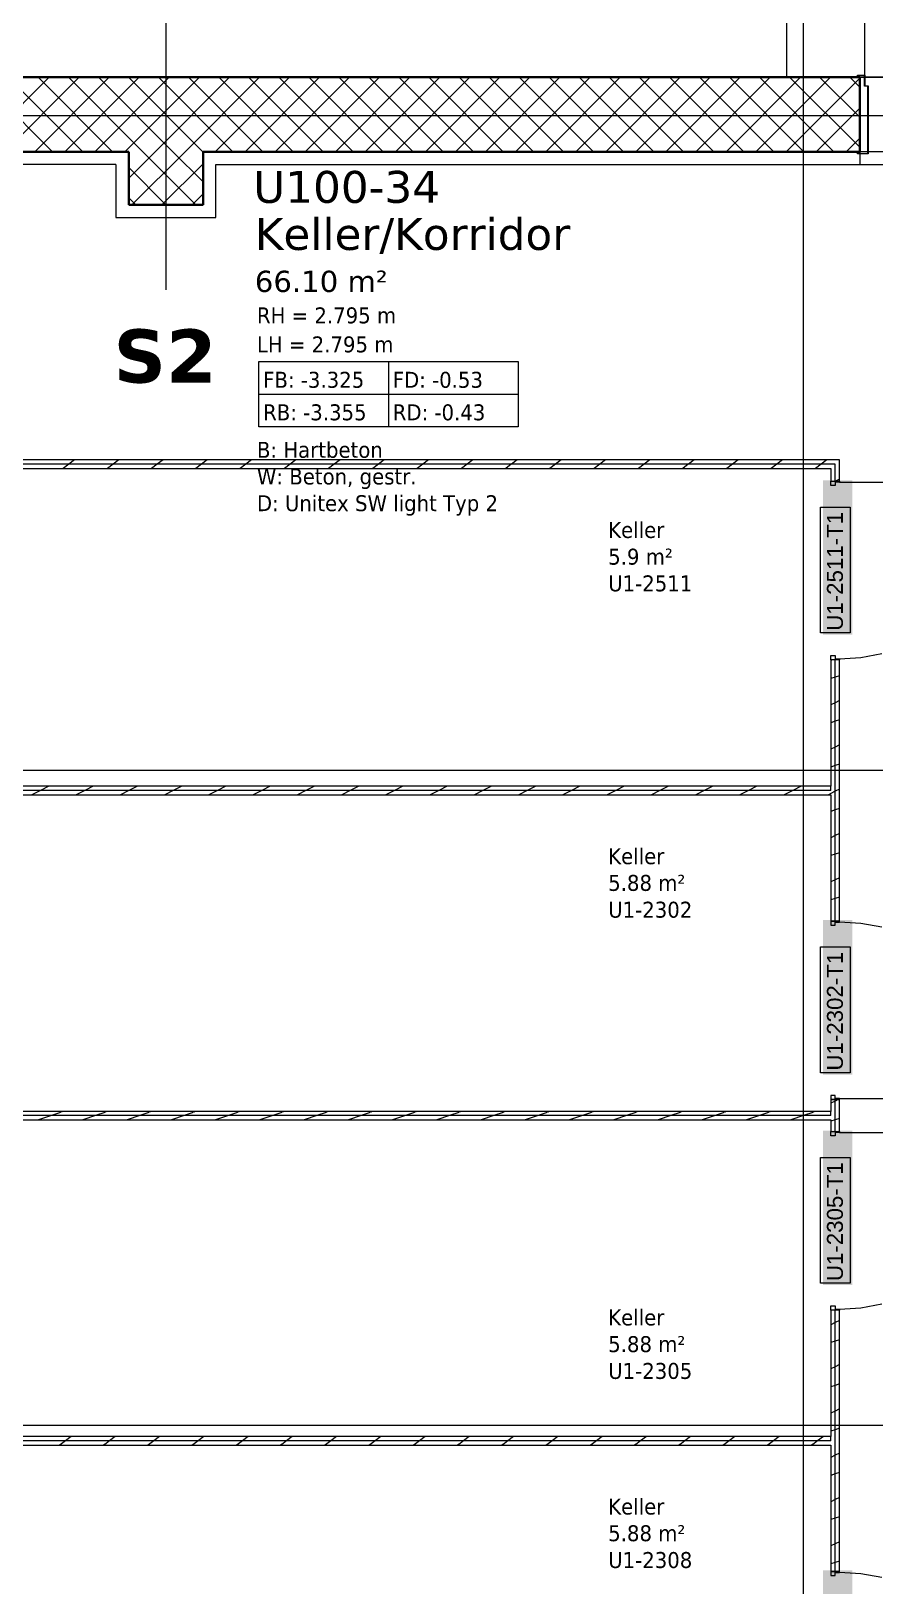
# Model space of a CAD drawing. Extents: x -882 to 613, y -179 to 707.
# Drawn here: x 215.4 to 294.8, y 151.8 to 298 of the extents above; entities that cross this region are included whole.
import ezdxf
from ezdxf.lldxf.tags import DXFTag

# ---------------------------------------------------------------- set-up
doc = ezdxf.new("R2010")
doc.units = 0
doc.layers.get('0').update_dxf_attribs({"lineweight": 13})
for name, color, linetype, lineweight in [('A-AREA-____-IDEN', 7, 'Continuous', 5), ('A-DOOR-____-IDEN', 7, 'Continuous', 5), ('A-DOOR-____-OTLN', 7, 'Continuous', 9), ('A-DOOR-FRAM-MCUT', 7, 'Continuous', 9), ('A-DOOR-OPNG-OTLN', 7, 'Continuous', 9), ('A-FLOR-____-OTLN', 7, 'Continuous', 9), ('A-FLOR-____-OVHD', 7, 'Strichpunkt - Fein', 9), ('A-WALL-____-MCUT', 7, 'Continuous', 35), ('A-WALL-____-PATT', 7, 'Continuous', 35), ('A-WALL-FNSH-MCUT', 7, 'Continuous', 35), ('S-COLS-____-MCUT', 7, 'Continuous', 35), ('S-COLS-____-OTLN', 7, 'Continuous', 9), ('S-GRID-____-OTLN', 7, 'Continuous', 5)]:
    doc.layers.add(name, color=color, linetype=linetype, lineweight=lineweight)
doc.layers.add('S-GRID-____-IDEN', color=7, linetype='Continuous', lineweight=9, true_color=0x5555aa)
doc.styles.get("Standard").update_dxf_attribs({"font": 'arial.ttf'})
tags = doc.linetypes.add('_Rasterlinie_', pattern=[0.375, 0.2, -0.05, 0.075, -0.05]).pattern_tags.tags
tags[10:11] = [DXFTag(74, 4), DXFTag(75, 0), DXFTag(340, '0'), DXFTag(46, 1.0), DXFTag(50, 0.0), DXFTag(44, 0.0), DXFTag(45, 0.0)]
tags[8:9] = [DXFTag(74, 4), DXFTag(75, 0), DXFTag(340, '0'), DXFTag(46, 1.0), DXFTag(50, 0.0), DXFTag(44, 0.0), DXFTag(45, 0.0)]
tags[6:7] = [DXFTag(74, 4), DXFTag(75, 0), DXFTag(340, '0'), DXFTag(46, 1.0), DXFTag(50, 0.0), DXFTag(44, 0.0), DXFTag(45, 0.0)]
tags[4:5] = [DXFTag(74, 4), DXFTag(75, 0), DXFTag(340, '0'), DXFTag(46, 1.0), DXFTag(50, 0.0), DXFTag(44, 0.0), DXFTag(45, 0.0)]
tags = doc.linetypes.add('Grundrissdarstellung Sturz', pattern=[0.25, 0.15, -0.05, 0, -0.05]).pattern_tags.tags
tags[10:11] = [DXFTag(74, 4), DXFTag(75, 0), DXFTag(340, '0'), DXFTag(46, 1.0), DXFTag(50, 0.0), DXFTag(44, 0.0), DXFTag(45, 0.0)]
tags[8:9] = [DXFTag(74, 4), DXFTag(75, 0), DXFTag(340, '0'), DXFTag(46, 1.0), DXFTag(50, 0.0), DXFTag(44, 0.0), DXFTag(45, 0.0)]
tags[6:7] = [DXFTag(74, 4), DXFTag(75, 0), DXFTag(340, '0'), DXFTag(46, 1.0), DXFTag(50, 0.0), DXFTag(44, 0.0), DXFTag(45, 0.0)]
tags[4:5] = [DXFTag(74, 4), DXFTag(75, 0), DXFTag(340, '0'), DXFTag(46, 1.0), DXFTag(50, 0.0), DXFTag(44, 0.0), DXFTag(45, 0.0)]
tags = doc.linetypes.add('Strichpunkt - Fein', pattern=[0.2, 0.1, -0.05, 0, -0.05]).pattern_tags.tags
tags[10:11] = [DXFTag(74, 4), DXFTag(75, 0), DXFTag(340, '0'), DXFTag(46, 1.0), DXFTag(50, 0.0), DXFTag(44, 0.0), DXFTag(45, 0.0)]
tags[8:9] = [DXFTag(74, 4), DXFTag(75, 0), DXFTag(340, '0'), DXFTag(46, 1.0), DXFTag(50, 0.0), DXFTag(44, 0.0), DXFTag(45, 0.0)]
tags[6:7] = [DXFTag(74, 4), DXFTag(75, 0), DXFTag(340, '0'), DXFTag(46, 1.0), DXFTag(50, 0.0), DXFTag(44, 0.0), DXFTag(45, 0.0)]
tags[4:5] = [DXFTag(74, 4), DXFTag(75, 0), DXFTag(340, '0'), DXFTag(46, 1.0), DXFTag(50, 0.0), DXFTag(44, 0.0), DXFTag(45, 0.0)]

# ---------------------------------------------------------------- blocks, each defined once
blk = doc.blocks.new('Referenz-A0UJ2IESXE', base_point=(-902.38, -164.15))
at = {"layer": 'A-AREA-____-IDEN', "color": 0, "linetype": 'Continuous', "ltscale": 0.13}
for p, q in [((236.85, 266.94), (261.25, 266.94)), ((236.85, 260.81), (236.85, 266.94)), ((249.05, 266.94), (249.05, 260.81)), ((261.25, 266.94), (261.25, 260.81)), ((236.85, 263.88), (261.25, 263.88)), ((261.25, 260.81), (236.85, 260.81))]:
    blk.add_line(p, q, dxfattribs=at)
at = {"layer": 'A-DOOR-____-IDEN', "color": 0, "linetype": 'Continuous', "ltscale": 0.13}
for p, q in [((289.7, 241.42), (289.7, 253.26)), ((289.7, 253.26), (292.48, 253.26)), ((292.48, 253.26), (292.48, 241.42)), ((292.48, 241.42), (289.7, 241.42)), ((289.7, 200.04), (289.7, 211.88)), ((289.7, 211.88), (292.48, 211.88)), ((292.48, 211.88), (292.48, 200.04)), ((292.48, 200.04), (289.7, 200.04)), ((289.7, 180.24), (289.7, 192.08)), ((289.7, 192.08), (292.48, 192.08)), ((292.48, 192.08), (292.48, 180.24)), ((292.48, 180.24), (289.7, 180.24))]:
    blk.add_line(p, q, dxfattribs=at)
at = {"layer": 'A-DOOR-____-IDEN', "color": 7, "linetype": 'Continuous', "ltscale": 0.13, "true_color": 0xffffff}
for points in [[(289.94, 241.24), (292.7, 241.24), (289.94, 255.78)], [(292.7, 241.24), (289.94, 255.78), (292.7, 255.78)], [(289.94, 199.86), (292.7, 199.86), (289.94, 214.4)], [(292.7, 199.86), (289.94, 214.4), (292.7, 214.4)], [(289.94, 180.06), (292.7, 180.06), (289.94, 194.6)], [(292.7, 180.06), (289.94, 194.6), (292.7, 194.6)], [(289.94, 138.68), (292.7, 138.68), (289.94, 153.22)], [(292.7, 138.68), (289.94, 153.22), (292.7, 153.22)]]:
    blk.add_solid(points, dxfattribs=at)
at = {"layer": 'A-DOOR-____-OTLN', "color": 0, "linetype": 'Grundrissdarstellung Sturz', "ltscale": 0.13}
for p, q in [((314.39, 293.69), (293.39, 293.69)), ((314.39, 286.69), (293.39, 286.69))]:
    blk.add_line(p, q, dxfattribs=at)
at = {"layer": 'A-DOOR-FRAM-MCUT', "color": 0, "linetype": 'Continuous', "ltscale": 0.13}
for p, q in [((293.19, 293.69), (293.19, 293.89)), ((293.19, 293.89), (293.89, 293.89)), ((293.23, 293.69), (293.19, 293.69)), ((293.23, 293.85), (293.23, 293.69)), ((293.85, 293.85), (293.23, 293.85)), ((293.85, 292.85), (293.85, 293.85)), ((294.15, 292.85), (293.85, 292.85)), ((293.89, 293.89), (293.89, 292.89)), ((293.89, 292.89), (294.19, 292.89)), ((294.15, 286.53), (294.15, 292.85)), ((294.19, 292.89), (294.19, 286.49)), ((293.19, 286.69), (293.23, 286.69)), ((293.19, 286.49), (293.19, 286.69)), ((293.23, 286.69), (293.23, 286.53)), ((294.19, 286.49), (293.19, 286.49)), ((293.23, 286.53), (294.15, 286.53)), ((290.69, 255.69), (291.49, 255.69)), ((290.69, 255.29), (290.69, 255.69)), ((291.09, 255.29), (290.69, 255.29)), ((291.09, 255.59), (291.09, 255.29)), ((291.49, 255.59), (291.09, 255.59)), ((291.49, 255.69), (291.49, 255.59)), ((290.69, 239.29), (291.09, 239.29)), ((290.69, 238.89), (290.69, 239.29)), ((291.49, 238.89), (290.69, 238.89)), ((291.09, 239.29), (291.09, 238.99)), ((291.09, 238.99), (291.49, 238.99)), ((291.49, 238.99), (291.49, 238.89)), ((291.49, 214.31), (290.69, 214.31)), ((290.69, 214.31), (290.69, 213.91)), ((290.69, 213.91), (291.09, 213.91)), ((291.09, 213.91), (291.09, 214.21)), ((291.09, 214.21), (291.49, 214.21)), ((291.49, 214.21), (291.49, 214.31)), ((291.09, 197.91), (290.69, 197.91)), ((290.69, 197.91), (290.69, 197.51)), ((290.69, 197.51), (291.49, 197.51)), ((291.09, 197.61), (291.09, 197.91)), ((291.49, 197.61), (291.09, 197.61)), ((291.49, 197.51), (291.49, 197.61)), ((290.69, 194.51), (291.49, 194.51)), ((290.69, 194.11), (290.69, 194.51)), ((291.09, 194.11), (290.69, 194.11)), ((291.09, 194.41), (291.09, 194.11)), ((291.49, 194.41), (291.09, 194.41)), ((291.49, 194.51), (291.49, 194.41)), ((290.69, 178.11), (291.09, 178.11)), ((290.69, 177.71), (290.69, 178.11)), ((291.49, 177.71), (290.69, 177.71)), ((291.09, 178.11), (291.09, 177.81)), ((291.09, 177.81), (291.49, 177.81)), ((291.49, 177.81), (291.49, 177.71)), ((291.49, 153.13), (290.69, 153.13)), ((290.69, 153.13), (290.69, 152.73)), ((290.69, 152.73), (291.09, 152.73)), ((291.09, 152.73), (291.09, 153.03)), ((291.09, 153.03), (291.49, 153.03)), ((291.49, 153.03), (291.49, 153.13))]:
    blk.add_line(p, q, dxfattribs=at)
at = {"layer": 'A-DOOR-OPNG-OTLN', "color": 0, "linetype": 'Continuous', "ltscale": 0.13}
for p, q in [((293.89, 293.89), (293.89, 313.89)), ((291.49, 255.59), (308.09, 255.59)), ((291.49, 238.99), (293.49, 239.11)), ((293.49, 239.11), (295.46, 239.47)), ((293.49, 214.09), (291.49, 214.21)), ((295.46, 213.73), (293.49, 214.09)), ((291.49, 197.61), (308.09, 197.61)), ((291.49, 194.41), (308.09, 194.41)), ((291.49, 177.81), (293.49, 177.93)), ((293.49, 177.93), (295.46, 178.29)), ((293.49, 152.91), (291.49, 153.03)), ((295.46, 152.55), (293.49, 152.91))]:
    blk.add_line(p, q, dxfattribs=at)
at = {"layer": 'A-FLOR-____-OTLN', "color": 0, "linetype": 'Continuous', "ltscale": 0.13}
for p, q in [((286.49, 321.69), (286.49, 293.69)), ((293.39, 293.69), (293.85, 293.69)), ((293.89, 293.69), (313.89, 293.69)), ((294.15, 286.69), (293.39, 286.69)), ((313.59, 286.69), (294.19, 286.69))]:
    blk.add_line(p, q, dxfattribs=at)
at = {"layer": 'A-FLOR-____-OVHD', "color": 0, "linetype": 'Strichpunkt - Fein', "ltscale": 0.13}
for p, q in [((293.39, 286.69), (293.39, 285.49)), ((223.39, 285.49), (142.39, 285.49)), ((223.39, 285.49), (223.39, 280.49)), ((232.79, 280.49), (232.79, 285.49)), ((232.79, 285.49), (315.19, 285.49)), ((223.39, 280.49), (232.79, 280.49))]:
    blk.add_line(p, q, dxfattribs=at)
at = {"layer": 'A-WALL-____-MCUT', "color": 0, "linetype": 'Continuous', "ltscale": 0.35}
for p, q in [((293.39, 293.69), (111.49, 293.69)), ((293.39, 286.69), (293.39, 293.69)), ((111.49, 286.69), (224.59, 286.69)), ((231.59, 286.69), (293.39, 286.69))]:
    blk.add_line(p, q, dxfattribs=at)
at = {"layer": 'A-WALL-____-MCUT', "color": 0, "linetype": 'Continuous', "lineweight": 9, "ltscale": 0.13}
for p, q in [((291.09, 257.29), (135.89, 257.29)), ((291.09, 255.69), (291.09, 257.29)), ((291.09, 214.31), (291.09, 238.89)), ((290.69, 226.6), (290.69, 227)), ((290.69, 226.6), (141.19, 226.6)), ((291.09, 194.51), (291.09, 197.51)), ((290.69, 196.01), (136.29, 196.01)), ((290.69, 196.01), (290.69, 196.41)), ((291.09, 153.13), (291.09, 177.71)), ((290.69, 165.42), (141.19, 165.42)), ((290.69, 165.42), (290.69, 165.82))]:
    blk.add_line(p, q, dxfattribs=at)
at = {"layer": 'A-WALL-____-PATT', "color": 0, "linetype": 'Continuous', "lineweight": 9, "ltscale": 0.13}
for p, q in [((210.1, 286.69), (217.1, 293.69)), ((217.43, 286.69), (210.43, 293.69)), ((212.92, 286.69), (219.92, 293.69)), ((220.26, 286.69), (213.26, 293.69)), ((215.75, 286.69), (222.75, 293.69)), ((223.08, 286.69), (216.08, 293.69)), ((218.58, 286.69), (225.58, 293.69)), ((225.91, 286.69), (218.91, 293.69)), ((221.41, 286.69), (228.41, 293.69)), ((228.74, 286.69), (221.74, 293.69)), ((224.24, 286.69), (231.24, 293.69)), ((231.57, 286.69), (224.57, 293.69)), ((227.07, 286.69), (234.07, 293.69)), ((234.4, 286.69), (227.4, 293.69)), ((229.89, 286.69), (236.89, 293.69)), ((237.23, 286.69), (230.23, 293.69)), ((232.72, 286.69), (239.72, 293.69)), ((240.06, 286.69), (233.06, 293.69)), ((235.55, 286.69), (242.55, 293.69)), ((242.88, 286.69), (235.88, 293.69)), ((238.38, 286.69), (245.38, 293.69)), ((245.71, 286.69), (238.71, 293.69)), ((241.21, 286.69), (248.21, 293.69)), ((248.54, 286.69), (241.54, 293.69)), ((244.04, 286.69), (251.04, 293.69)), ((251.37, 286.69), (244.37, 293.69)), ((246.86, 286.69), (253.86, 293.69)), ((254.2, 286.69), (247.2, 293.69)), ((249.69, 286.69), (256.69, 293.69)), ((257.03, 286.69), (250.03, 293.69)), ((252.52, 286.69), (259.52, 293.69)), ((259.85, 286.69), (252.85, 293.69)), ((255.35, 286.69), (262.35, 293.69)), ((262.68, 286.69), (255.68, 293.69)), ((258.18, 286.69), (265.18, 293.69)), ((265.51, 286.69), (258.51, 293.69)), ((261.01, 286.69), (268.01, 293.69)), ((268.34, 286.69), (261.34, 293.69)), ((263.84, 286.69), (270.84, 293.69)), ((271.17, 286.69), (264.17, 293.69)), ((266.66, 286.69), (273.66, 293.69)), ((274, 286.69), (267, 293.69)), ((269.49, 286.69), (276.49, 293.69)), ((276.82, 286.69), (269.82, 293.69)), ((272.32, 286.69), (279.32, 293.69)), ((279.65, 286.69), (272.65, 293.69)), ((275.15, 286.69), (282.15, 293.69)), ((282.48, 286.69), (275.48, 293.69)), ((277.98, 286.69), (284.98, 293.69)), ((285.31, 286.69), (278.31, 293.69)), ((280.81, 286.69), (287.81, 293.69)), ((288.14, 286.69), (281.14, 293.69)), ((283.63, 286.69), (290.63, 293.69)), ((290.97, 286.69), (283.97, 293.69)), ((286.46, 286.69), (293.39, 293.62)), ((293.39, 287.1), (286.8, 293.69)), ((293.39, 289.93), (289.62, 293.69)), ((293.39, 292.76), (292.45, 293.69)), ((289.29, 286.69), (293.39, 290.79)), ((292.12, 286.69), (293.39, 287.96)), ((219.49, 257.69), (218.95, 257.29)), ((223.65, 257.69), (223.12, 257.29)), ((227.82, 257.69), (227.28, 257.29)), ((231.98, 257.69), (231.45, 257.29)), ((236.15, 257.69), (235.61, 257.29)), ((240.31, 257.69), (239.78, 257.29)), ((244.48, 257.69), (243.94, 257.29)), ((248.64, 257.69), (248.11, 257.29)), ((252.81, 257.69), (252.27, 257.29)), ((256.97, 257.69), (256.44, 257.29)), ((261.14, 257.69), (260.61, 257.29)), ((265.3, 257.69), (264.77, 257.29)), ((269.47, 257.69), (268.94, 257.29)), ((273.63, 257.69), (273.1, 257.29)), ((277.8, 257.69), (277.27, 257.29)), ((281.96, 257.69), (281.43, 257.29)), ((286.13, 257.69), (285.6, 257.29)), ((290.29, 257.69), (289.76, 257.29)), ((218.95, 257.29), (218.42, 256.89)), ((223.12, 257.29), (222.58, 256.89)), ((227.28, 257.29), (226.75, 256.89)), ((231.45, 257.29), (230.91, 256.89)), ((235.61, 257.29), (235.08, 256.89)), ((239.78, 257.29), (239.24, 256.89)), ((243.94, 257.29), (243.41, 256.89)), ((248.11, 257.29), (247.57, 256.89)), ((252.27, 257.29), (251.74, 256.89)), ((256.44, 257.29), (255.9, 256.89)), ((260.6, 257.29), (260.07, 256.89)), ((264.77, 257.29), (264.23, 256.89)), ((268.93, 257.29), (268.4, 256.89)), ((273.1, 257.29), (272.56, 256.89)), ((277.26, 257.29), (276.73, 256.89)), ((281.43, 257.29), (280.89, 256.89)), ((285.59, 257.29), (285.06, 256.89)), ((289.76, 257.29), (289.22, 256.89)), ((291.49, 255.87), (291.12, 255.69)), ((290.84, 238.89), (290.69, 238.81)), ((291.09, 237.26), (290.69, 237.13)), ((291.49, 237.39), (291.09, 237.26)), ((291.09, 234.85), (290.69, 234.65)), ((291.49, 235.05), (291.09, 234.85)), ((291.09, 233.1), (290.69, 232.96)), ((291.49, 233.23), (291.09, 233.1)), ((291.09, 230.68), (290.69, 230.48)), ((291.49, 230.88), (291.09, 230.68)), ((291.09, 228.93), (290.69, 228.8)), ((291.49, 229.06), (291.09, 228.93)), ((217.08, 227), (216.28, 226.6)), ((221.25, 227), (220.45, 226.6)), ((225.41, 227), (224.61, 226.6)), ((229.58, 227), (228.78, 226.6)), ((233.74, 227), (232.94, 226.6)), ((237.91, 227), (237.11, 226.6)), ((242.07, 227), (241.27, 226.6)), ((246.24, 227), (245.44, 226.6)), ((250.4, 227), (249.6, 226.6)), ((254.57, 227), (253.77, 226.6)), ((258.73, 227), (257.93, 226.6)), ((262.9, 227), (262.1, 226.6)), ((267.06, 227), (266.26, 226.6)), ((271.23, 227), (270.43, 226.6)), ((275.39, 227), (274.59, 226.6)), ((279.56, 227), (278.76, 226.6)), ((283.72, 227), (282.92, 226.6)), ((287.89, 227), (287.09, 226.6)), ((291.49, 226.72), (291.09, 226.52)), ((216.28, 226.6), (215.48, 226.2)), ((220.45, 226.6), (219.65, 226.2)), ((224.61, 226.6), (223.81, 226.2)), ((228.78, 226.6), (227.98, 226.2)), ((232.94, 226.6), (232.14, 226.2)), ((237.11, 226.6), (236.31, 226.2)), ((241.27, 226.6), (240.47, 226.2)), ((245.44, 226.6), (244.64, 226.2)), ((249.6, 226.6), (248.8, 226.2)), ((253.77, 226.6), (252.97, 226.2)), ((257.93, 226.6), (257.13, 226.2)), ((262.1, 226.6), (261.3, 226.2)), ((266.26, 226.6), (265.46, 226.2)), ((270.43, 226.6), (269.63, 226.2)), ((274.59, 226.6), (273.79, 226.2)), ((278.76, 226.6), (277.96, 226.2)), ((282.92, 226.6), (282.12, 226.2)), ((287.09, 226.6), (286.29, 226.2)), ((290.69, 226.32), (290.45, 226.2)), ((291.09, 226.52), (290.69, 226.32)), ((291.09, 224.77), (290.69, 224.63)), ((291.49, 224.9), (291.09, 224.77)), ((291.09, 222.35), (290.69, 222.15)), ((291.49, 222.55), (291.09, 222.35)), ((291.09, 220.6), (290.69, 220.47)), ((291.49, 220.74), (291.09, 220.6)), ((291.09, 218.19), (290.69, 217.99)), ((291.49, 218.39), (291.09, 218.19)), ((291.49, 216.57), (291.09, 216.44)), ((291.09, 216.44), (290.69, 216.3)), ((291.38, 197.51), (291.09, 197.37)), ((217.31, 196.01), (216.11, 195.61)), ((218.17, 196.3), (217.31, 196.01)), ((218.37, 196.41), (218.22, 196.33)), ((221.48, 196.01), (220.28, 195.61)), ((222.34, 196.3), (221.48, 196.01)), ((222.54, 196.41), (222.39, 196.33)), ((225.64, 196.01), (224.44, 195.61)), ((226.5, 196.3), (225.64, 196.01)), ((226.7, 196.41), (226.55, 196.33)), ((229.81, 196.01), (228.61, 195.61)), ((230.67, 196.3), (229.81, 196.01)), ((230.87, 196.41), (230.72, 196.33)), ((233.97, 196.01), (232.77, 195.61)), ((234.83, 196.3), (233.97, 196.01)), ((235.03, 196.41), (234.88, 196.33)), ((238.14, 196.01), (236.94, 195.61)), ((239, 196.3), (238.14, 196.01)), ((239.2, 196.41), (239.05, 196.33)), ((242.3, 196.01), (241.1, 195.61)), ((243.16, 196.3), (242.3, 196.01)), ((243.36, 196.41), (243.21, 196.33)), ((246.47, 196.01), (245.27, 195.61)), ((247.33, 196.3), (246.47, 196.01)), ((247.53, 196.41), (247.38, 196.33)), ((250.63, 196.01), (249.43, 195.61)), ((251.49, 196.3), (250.63, 196.01)), ((251.69, 196.41), (251.54, 196.33)), ((254.79, 196.01), (253.59, 195.61)), ((255.66, 196.3), (254.79, 196.01)), ((255.86, 196.41), (255.71, 196.33)), ((258.96, 196.01), (257.76, 195.61)), ((259.83, 196.3), (258.96, 196.01)), ((260.02, 196.41), (259.87, 196.33)), ((263.12, 196.01), (261.92, 195.61)), ((263.99, 196.3), (263.12, 196.01)), ((264.19, 196.41), (264.04, 196.33)), ((267.29, 196.01), (266.09, 195.61)), ((268.16, 196.3), (267.29, 196.01)), ((268.35, 196.41), (268.2, 196.33)), ((271.45, 196.01), (270.25, 195.61)), ((272.32, 196.3), (271.45, 196.01)), ((272.52, 196.41), (272.36, 196.33)), ((275.62, 196.01), (274.42, 195.61)), ((276.49, 196.3), (275.62, 196.01)), ((276.68, 196.41), (276.53, 196.33)), ((279.78, 196.01), (278.58, 195.61)), ((280.65, 196.3), (279.78, 196.01)), ((280.85, 196.41), (280.69, 196.33)), ((283.95, 196.01), (282.75, 195.61)), ((284.82, 196.3), (283.95, 196.01)), ((285.01, 196.41), (284.86, 196.33)), ((288.11, 196.01), (286.91, 195.61)), ((288.98, 196.3), (288.11, 196.01)), ((289.18, 196.41), (289.02, 196.33)), ((291.09, 197.37), (290.69, 197.17)), ((291.09, 195.61), (290.69, 195.48)), ((291.49, 195.75), (291.09, 195.61)), ((291.09, 176.54), (290.69, 176.34)), ((291.49, 176.74), (291.09, 176.54)), ((291.09, 174.79), (290.69, 174.66)), ((291.49, 174.92), (291.09, 174.79)), ((291.09, 172.38), (290.69, 172.18)), ((291.49, 172.58), (291.09, 172.38)), ((291.09, 170.63), (290.69, 170.49)), ((291.49, 170.76), (291.09, 170.63)), ((291.09, 168.21), (290.69, 168.01)), ((291.49, 168.41), (291.09, 168.21)), ((218.63, 165.42), (218.13, 165.05)), ((219.16, 165.82), (218.63, 165.42)), ((222.79, 165.42), (222.3, 165.05)), ((223.33, 165.82), (222.79, 165.42)), ((226.96, 165.42), (226.46, 165.05)), ((227.49, 165.82), (226.96, 165.42)), ((231.12, 165.42), (230.63, 165.05)), ((231.66, 165.82), (231.12, 165.42)), ((235.29, 165.42), (234.79, 165.05)), ((235.82, 165.82), (235.29, 165.42)), ((239.45, 165.42), (238.96, 165.05)), ((239.99, 165.82), (239.45, 165.42)), ((243.62, 165.42), (243.12, 165.05)), ((244.15, 165.82), (243.62, 165.42)), ((247.78, 165.42), (247.29, 165.05)), ((248.32, 165.82), (247.78, 165.42)), ((251.95, 165.42), (251.46, 165.05)), ((252.48, 165.82), (251.95, 165.42)), ((256.11, 165.42), (255.62, 165.05)), ((256.65, 165.82), (256.11, 165.42)), ((260.28, 165.42), (259.79, 165.05)), ((260.81, 165.82), (260.28, 165.42)), ((264.44, 165.42), (263.95, 165.05)), ((264.98, 165.82), (264.44, 165.42)), ((268.61, 165.42), (268.12, 165.05)), ((269.14, 165.82), (268.61, 165.42)), ((272.77, 165.42), (272.28, 165.05)), ((273.31, 165.82), (272.77, 165.42)), ((276.94, 165.42), (276.45, 165.05)), ((277.47, 165.82), (276.94, 165.42)), ((281.1, 165.42), (280.61, 165.05)), ((281.64, 165.82), (281.1, 165.42)), ((285.27, 165.42), (284.78, 165.05)), ((285.8, 165.82), (285.27, 165.42)), ((289.43, 165.42), (288.94, 165.05)), ((289.97, 165.82), (289.43, 165.42)), ((291.09, 166.46), (290.69, 166.33)), ((291.49, 166.59), (291.09, 166.46)), ((218.22, 165.1), (218.07, 165.02)), ((222.38, 165.1), (222.23, 165.02)), ((226.55, 165.1), (226.4, 165.02)), ((230.71, 165.1), (230.56, 165.02)), ((234.88, 165.1), (234.73, 165.02)), ((239.04, 165.1), (238.89, 165.02)), ((243.21, 165.1), (243.06, 165.02)), ((247.37, 165.1), (247.22, 165.02)), ((251.54, 165.1), (251.38, 165.02)), ((255.7, 165.1), (255.55, 165.02)), ((259.87, 165.1), (259.71, 165.02)), ((264.03, 165.1), (263.88, 165.02)), ((268.2, 165.1), (268.04, 165.02)), ((272.36, 165.1), (272.21, 165.02)), ((276.53, 165.1), (276.37, 165.02)), ((280.69, 165.1), (280.54, 165.02)), ((284.86, 165.1), (284.7, 165.02)), ((289.02, 165.1), (288.87, 165.02)), ((291.09, 164.05), (290.69, 163.85)), ((291.49, 164.25), (291.09, 164.05)), ((291.49, 162.43), (291.09, 162.3)), ((291.09, 162.3), (290.69, 162.16)), ((291.09, 159.88), (290.69, 159.68)), ((291.49, 160.08), (291.09, 159.88)), ((291.09, 158.13), (290.69, 158)), ((291.49, 158.26), (291.09, 158.13)), ((291.09, 155.72), (290.69, 155.52)), ((291.49, 155.92), (291.09, 155.72)), ((291.09, 153.97), (290.69, 153.83)), ((291.49, 154.1), (291.09, 153.97))]:
    blk.add_line(p, q, dxfattribs=at)
at = {"layer": 'A-WALL-FNSH-MCUT', "color": 0, "linetype": 'Continuous', "lineweight": 9, "ltscale": 0.13}
for p, q in [((291.49, 257.69), (135.49, 257.69)), ((291.49, 255.69), (291.49, 257.69)), ((211.79, 256.89), (290.69, 256.89)), ((290.69, 256.89), (290.69, 255.69)), ((290.69, 255.69), (291.49, 255.69)), ((290.69, 238.89), (290.69, 227)), ((291.49, 238.89), (290.69, 238.89)), ((291.49, 214.31), (291.49, 238.89)), ((290.69, 227), (141.19, 227)), ((141.19, 226.2), (290.69, 226.2)), ((290.69, 226.2), (290.69, 214.31)), ((290.69, 214.31), (291.49, 214.31)), ((290.69, 197.51), (290.69, 196.41)), ((291.49, 197.51), (290.69, 197.51)), ((291.49, 194.51), (291.49, 197.51)), ((290.69, 196.41), (136.29, 196.41)), ((136.29, 195.61), (290.69, 195.61)), ((290.69, 195.61), (290.69, 194.51)), ((290.69, 194.51), (291.49, 194.51)), ((290.69, 177.71), (290.69, 165.82)), ((291.49, 177.71), (290.69, 177.71)), ((291.49, 153.13), (291.49, 177.71)), ((290.69, 165.82), (141.19, 165.82)), ((141.19, 165.02), (290.69, 165.02)), ((290.69, 165.02), (290.69, 153.13)), ((290.69, 153.13), (291.49, 153.13))]:
    blk.add_line(p, q, dxfattribs=at)
at = {"layer": 'S-COLS-____-MCUT', "color": 0, "linetype": 'Continuous', "ltscale": 0.35}
for p, q in [((224.59, 286.69), (224.59, 281.69)), ((231.59, 281.69), (231.59, 286.69)), ((224.59, 281.69), (231.59, 281.69))]:
    blk.add_line(p, q, dxfattribs=at)
at = {"layer": 'S-COLS-____-OTLN', "color": 0, "linetype": 'Continuous', "ltscale": 0.13}
for p, q in [((224.59, 284.21), (227.07, 286.69)), ((224.89, 281.69), (229.89, 286.69)), ((230.91, 281.69), (225.91, 286.69)), ((231.59, 283.85), (228.74, 286.69)), ((231.59, 286.67), (231.57, 286.69)), ((227.72, 281.69), (231.59, 285.56)), ((228.08, 281.69), (224.59, 285.19)), ((225.26, 281.69), (224.59, 282.36)), ((230.55, 281.69), (231.59, 282.73))]:
    blk.add_line(p, q, dxfattribs=at)
at = {"layer": 'S-GRID-____-OTLN', "color": 0, "linetype": '_Rasterlinie_', "ltscale": 0.13}
for p, q in [((228.09, 680.29), (228.09, 273.68)), ((288.09, -116.81), (288.09, 660.29)), ((89.49, 290.09), (391.8, 290.09)), ((73.49, 228.49), (391.8, 228.49)), ((73.49, 166.89), (391.8, 166.89))]:
    blk.add_line(p, q, dxfattribs=at)
at = {"layer": 'A-AREA-____-IDEN', "color": 0, "linetype": 'Continuous', "ltscale": 0.13, "attachment_point": 1}
for s, insert, char_height in [('{\\fVerdana;U100-34}', (236.31, 284.88), 3), ('{\\fVerdana;Keller/Korridor}', (236.45, 280.45), 3), ('{\\fVerdana;66.10 m²}', (236.46, 275.49), 2), ('{\\W0.9;\\fVerdana;RH = 2.795 m}', (236.66, 272.04), 1.5), ('{\\W0.9;\\fVerdana;LH = 2.795 m}', (236.66, 269.31), 1.5), ('{\\W0.9;\\fVerdana;FB: -3.325}', (237.24, 265.98), 1.5), ('{\\W0.9;\\fVerdana;FD: -0.53}', (249.44, 265.98), 1.5), ('{\\W0.9;\\fVerdana;RB: -3.355}', (237.24, 262.92), 1.5), ('{\\W0.9;\\fVerdana;RD: -0.43}', (249.44, 262.92), 1.5), ('{\\W0.9;\\fVerdana;B: Hartbeton}', (236.66, 259.39), 1.5), ('{\\W0.9;\\fVerdana;W: Beton, gestr.}', (236.66, 256.88), 1.5), ('{\\W0.9;\\fVerdana;D: Unitex SW light Typ 2}', (236.66, 254.37), 1.5), ('{\\W0.9;\\fVerdana;Keller}', (269.72, 251.85), 1.5), ('{\\W0.9;\\fVerdana;5.9 m²}', (269.72, 249.34), 1.5), ('{\\W0.9;\\fVerdana;U1-2511}', (269.72, 246.83), 1.5), ('{\\W0.9;\\fVerdana;Keller}', (269.72, 221.16), 1.5), ('{\\W0.9;\\fVerdana;5.88 m²}', (269.72, 218.65), 1.5), ('{\\W0.9;\\fVerdana;U1-2302}', (269.72, 216.13), 1.5), ('{\\W0.9;\\fVerdana;Keller}', (269.72, 177.77), 1.5), ('{\\W0.9;\\fVerdana;5.88 m²}', (269.72, 175.26), 1.5), ('{\\W0.9;\\fVerdana;U1-2305}', (269.72, 172.74), 1.5), ('{\\W0.9;\\fVerdana;Keller}', (269.72, 159.98), 1.5), ('{\\W0.9;\\fVerdana;5.88 m²}', (269.72, 157.47), 1.5), ('{\\W0.9;\\fVerdana;U1-2308}', (269.72, 154.95), 1.5)]:
    blk.add_mtext(s, dxfattribs=dict(at, insert=insert, char_height=char_height))
at = {"layer": 'A-DOOR-____-IDEN', "color": 0, "linetype": 'Continuous', "ltscale": 0.13, "char_height": 1.5, "attachment_point": 1, "rotation": 90}
for s, insert in [('{\\fArial;U1-2511-T1}', (290.31, 241.62)), ('{\\fArial;U1-2302-T1}', (290.31, 200.24)), ('{\\fArial;U1-2305-T1}', (290.31, 180.44))]:
    blk.add_mtext(s, dxfattribs=dict(at, insert=insert))
at = {"layer": 'S-GRID-____-IDEN', "color": 0, "linetype": 'Continuous', "lineweight": 5, "ltscale": 0.13, "insert": (223.16, 269.97), "char_height": 5, "attachment_point": 1}
blk.add_mtext('{\\fVerdana|b1|i0;S2}', dxfattribs=at)

msp = doc.modelspace()

# ---------------------------------------------------------------- block references
at = {"color": 9, "lineweight": 25, "ltscale": 0.25, "true_color": 0xc0c0c0}
msp.add_blockref('Referenz-A0UJ2IESXE', (-902.38, -164.15), dxfattribs=at)

doc.saveas('drawing.dxf')
